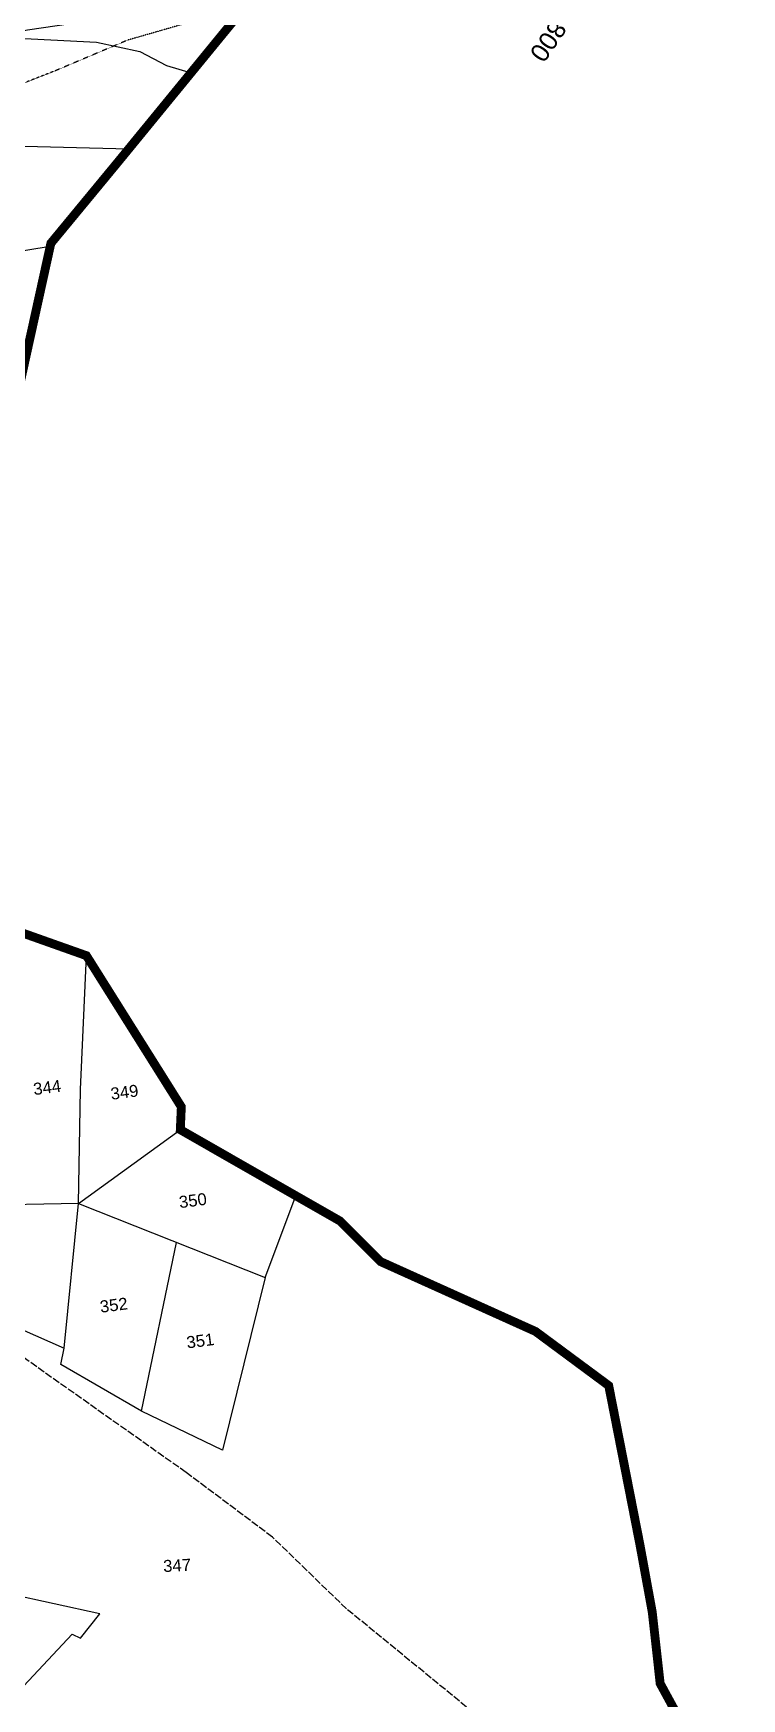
# Model space of a CAD drawing. Header units: inches. Extents: x 325586 to 341753, y 1581072 to 1592491.
# Drawn here: x 336316 to 337477, y 1584570 to 1587298 of the extents above; entities that cross this region are included whole.
import ezdxf

# ---------------------------------------------------------------- set-up
doc = ezdxf.new("R2010")
doc.units = ezdxf.units.IN
doc.header["$MEASUREMENT"] = 0
for name, pattern in [('ACAD_ISO02W100', [15, 12, -3]), ('ACAD_ISO03W100', [30, 12, -18]), ('ACAD_ISO07W100', [3, 0, -3]), ('BORDER', [1.75, 0.5, -0.25, 0.5, -0.25, 0, -0.25])]:
    doc.linetypes.add(name, pattern=pattern)
for name, color, linetype in [('BLOCK', 7, 'Continuous'), ('CARTTRACK', 30, 'ACAD_ISO02W100'), ('NALA', 4, 'Continuous'), ('SURVEY_BND', 7, 'Continuous'), ('TEXT', 7, 'Continuous')]:
    doc.layers.add(name, color=color, linetype=linetype)
doc.layers.add('FOOTPATH', color=150, linetype='ACAD_ISO07W100', lineweight=30)
doc.layers.add('VILL_BOUNDARY', color=6, linetype='BORDER', lineweight=30)
doc.styles.get("Standard").update_dxf_attribs({"font": 'arial.ttf'})

msp = doc.modelspace()

# ---------------------------------------------------------------- linework, layer by layer
at = {"layer": 'CARTTRACK'}
msp.add_lwpolyline([(337118.9, 1584480.5), (336829.4, 1584717.2), (336707.9, 1584834.9), (336566.7, 1584940.6), (336284.8, 1585139.9), (336145.2, 1585269.6), (335952.2, 1585548.1), (335843.6, 1585718.1), (335634.3, 1585867.5), (335447.9, 1585975.3), (335388.3, 1586007.3), (335274, 1586063.1), (335263.9, 1586074.3), (335298.2, 1586102.3), (335306.9, 1586133), (335370.7, 1586163), (335403.5, 1586183.5), (335413.8, 1586202.6), (335426.4, 1586277.4), (335410.1, 1586344.1), (335406, 1586394.3), (335418.8, 1586460.6), (335424.2, 1586472.7)], dxfattribs=at)
at = {"layer": 'FOOTPATH', "ltscale": 0.01}
msp.add_lwpolyline([(336922.6, 1587647.4), (336879.6, 1587585.1), (336820.9, 1587530.3), (336706.5, 1587407.7), (336674.3, 1587355.4), (336572.6, 1587316.3), (336470.9, 1587287), (336352.1, 1587236.7), (336180.7, 1587170.1), (336094.6, 1587130.5), (336090.6, 1587105.3), (336088.4, 1587006.4), (336076.6, 1586894.4), (335994.9, 1586864.6), (335797.6, 1586810.4), (335694.4, 1586783.3), (335571.9, 1586758.3), (335424, 1586742.1)], dxfattribs=at)
at = {"layer": 'NALA'}
msp.add_lwpolyline([(336270.1, 1587291.6), (336419.8, 1587283.7), (336490.9, 1587268.4), (336534.6, 1587245.5), (336574.6, 1587233.6)], dxfattribs=at)
at = {"layer": 'SURVEY_BND'}
for points in [[(336674.3, 1587355.4), (336538.1, 1587337), (336306.9, 1587303.4), (336085.3, 1587260.8), (335998.5, 1587242.7), (335907.6, 1587189.2), (335915.8, 1587123.2), (336472.6, 1587109.1)], [(336070, 1586904.5), (336343.9, 1586949.4)], [(336390.2, 1585381.3), (336393.7, 1585567.8), (336403.2, 1585787.3)], [(336390.2, 1585381.3), (336557, 1585502.2)], [(336390.2, 1585381.3), (336696.1, 1585260), (336746.1, 1585394.1)], [(336201.6, 1585217.2), (336366.6, 1585144.3), (336390.2, 1585381.3), (336218.5, 1585378.3)], [(336696.1, 1585260), (336626.2, 1584977.3), (336493.6, 1585041), (336551, 1585317.5)], [(336493.6, 1585041), (336361.2, 1585117.4), (336366.6, 1585144.3)], [(335985.7, 1584631.3), (336300.8, 1584591.3), (336379.6, 1584676.1), (336393.6, 1584669.4), (336425, 1584708.9), (336200.2, 1584758.4), (336043.1, 1584794.5)]]:
    msp.add_lwpolyline(points, dxfattribs=at)
at = {"layer": 'VILL_BOUNDARY', "color": 6, "linetype": 'ACAD_ISO03W100', "lineweight": -2, "ltscale": 3, "const_width": 14.5}
msp.add_lwpolyline([(336674.3, 1587355.4), (336454.4, 1587086.8), (336345, 1586954.3), (336286.2, 1586687.3), (335994.6, 1586395), (335985.1, 1586313.7), (335951.2, 1586177.7), (335907.7, 1586001.7), (336104.8, 1585907.6), (336290.7, 1585827.2), (336403.2, 1585787.3), (336558.7, 1585539.7), (336557, 1585502.2), (336818.7, 1585352.6), (336885.2, 1585286.1), (337139, 1585171.7), (337258.8, 1585083), (337310, 1584822.1), (337330.1, 1584712.1), (337343.1, 1584595), (337469.4, 1584363.1)], dxfattribs=at)

# ---------------------------------------------------------------- texts
at = {"layer": 'BLOCK', "color": 1}
msp.add_text('38.800', height=30, rotation=235.8894, dxfattribs=at).set_placement((337199.6, 1587371.1))
at = {"layer": 'TEXT'}
for s, rotation, p in [('344', 7.4043, (336317.4, 1585558.8)), ('349', 7.4043, (336444.1, 1585551.1)), ('350', 7.4043, (336556.1, 1585373.6)), ('352', 7.4043, (336426.6, 1585202.3)), ('351', 7.4043, (336568.4, 1585143.8)), ('347', 3.0672, (336529.4, 1584777.5))]:
    msp.add_text(s, height=19.62, rotation=rotation, dxfattribs=at).set_placement(p)

doc.saveas('drawing.dxf')
